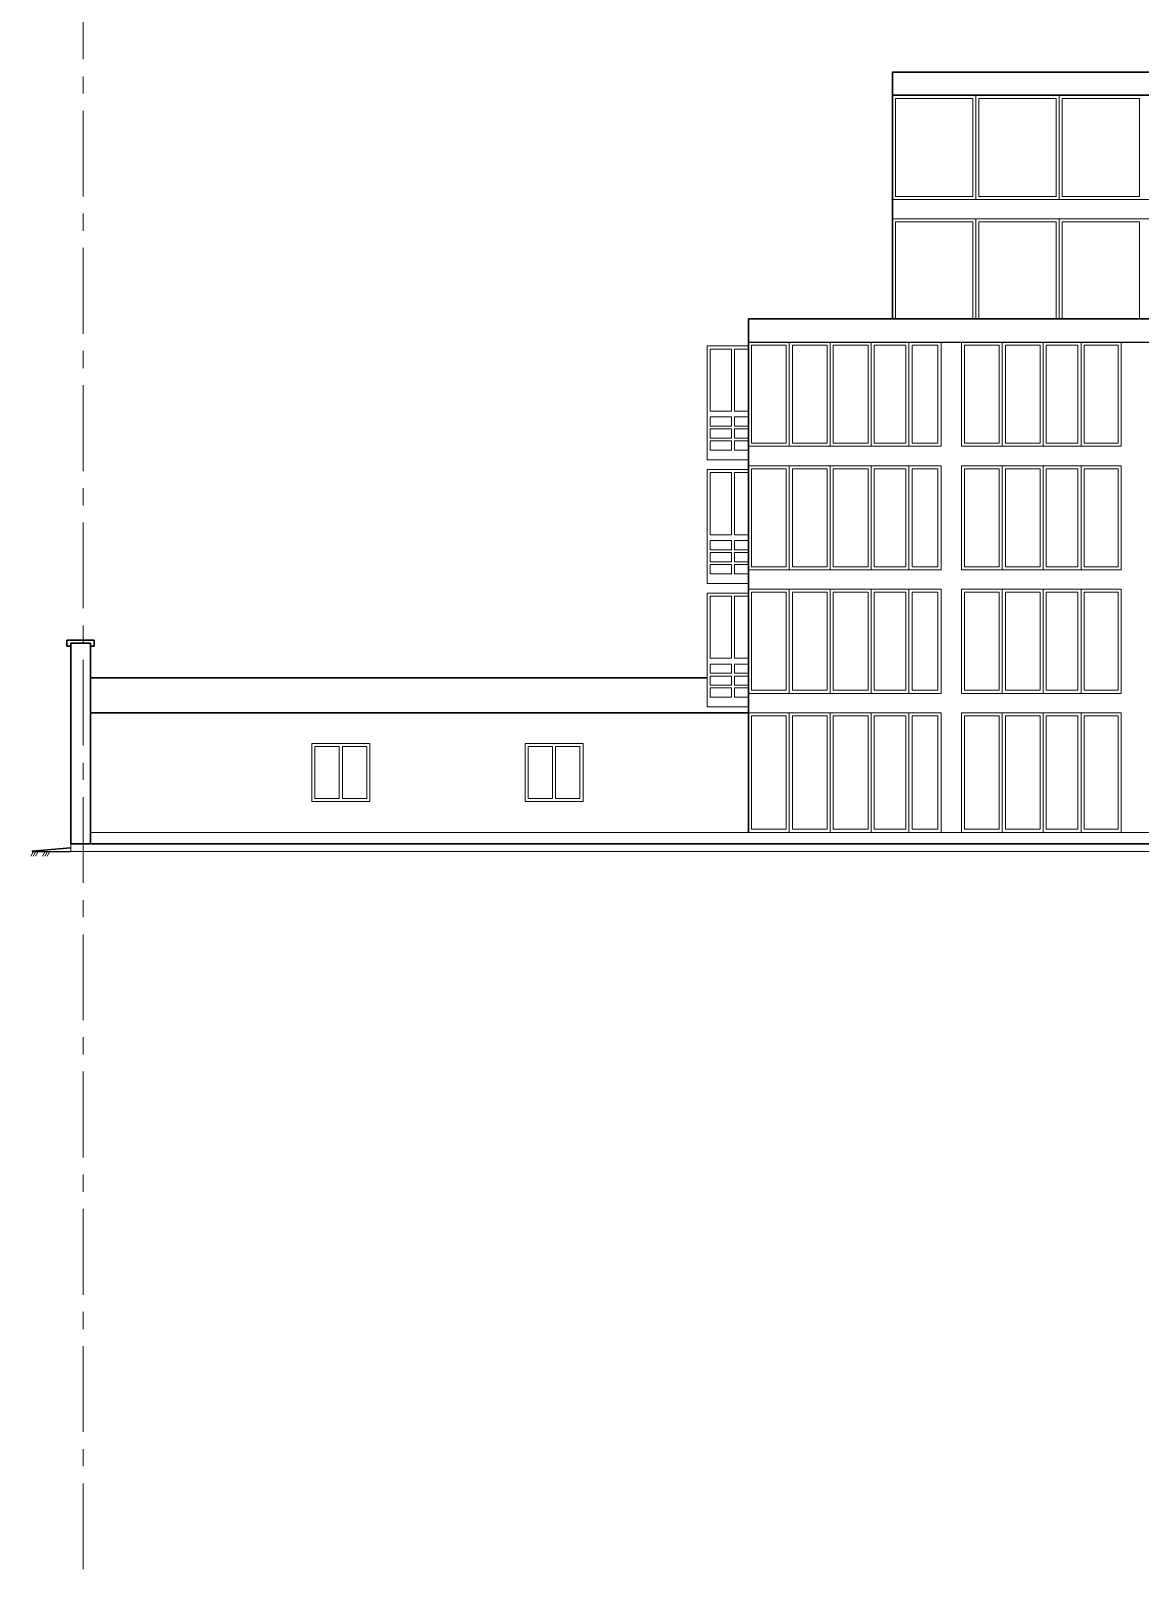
# Model space of a CAD drawing. Header units: millimetres. Extents: x -689206 to 4969298, y -1019800 to 703299.
# Drawn here: x 335094 to 363838, y -1005857 to -966004 of the extents above; entities that cross this region are included whole.
import ezdxf

# ---------------------------------------------------------------- set-up
doc = ezdxf.new("R2010")
doc.units = ezdxf.units.MM
doc.linetypes.add('осеваяX2', pattern=[101.6, 63.5, -12.7, 12.7, -12.7])
doc.layers.add('РАЗМЕРЫ', color=7, linetype='Continuous', lineweight=9)
doc.layers.add('разрез2-2', color=7, linetype='Continuous')

msp = doc.modelspace()

# ---------------------------------------------------------------- linework, layer by layer
at = {"layer": 'РАЗМЕРЫ', "linetype": 'осеваяX2', "lineweight": 5, "ltscale": 35}
msp.add_line((336455.2, -1005856.7), (336455.2, -956015.3), dxfattribs=at)
at = {"layer": 'РАЗМЕРЫ', "lineweight": 30, "ltscale": 35}
for p, q in [((357419.3, -973468.3), (357419.3, -967068.3)), ((357419.3, -967076), (388896.1, -967076)), ((357419.3, -967676), (388386.1, -967676)), ((353686.6, -974077.3), (353686.6, -973468.3)), ((353686.6, -973468.3), (380856.7, -973468.3)), ((353686.6, -974077.3), (380856.7, -974068.3)), ((353686.6, -986768.3), (353686.6, -974077.3)), ((336640.6, -981868.3), (336130.6, -981868.3)), ((336130.6, -981868.3), (336130.6, -982768.3)), ((336640.6, -982768.3), (336640.6, -981868.3)), ((336130.6, -982768.3), (336130.6, -987068.3)), ((336640.6, -982768.3), (336640.6, -987068.3)), ((352616.6, -982768.3), (336640.6, -982768.3)), ((336640.6, -983068.3), (336640.6, -982868.3)), ((336640.6, -986768.3), (336640.6, -983668.3)), ((336640.6, -983668.3), (353686.6, -983668.3)), ((394470.8, -987068.3), (336130.6, -987068.3))]:
    msp.add_line(p, q, dxfattribs=at)
at = {"layer": 'РАЗМЕРЫ', "lineweight": 5, "ltscale": 35}
for p, q in [((357419.3, -970376), (357419.3, -967676)), ((357419.3, -967676), (357940.5, -967676)), ((357499.3, -967756), (357499.3, -970296)), ((359499.3, -967756), (357499.3, -967756)), ((359499.3, -970296), (359499.3, -967756)), ((359499.3, -967756), (359499.3, -970268.3)), ((359499.3, -970296), (359499.3, -967756)), ((359579.3, -970376), (359579.3, -967676)), ((359579.3, -967756), (359579.3, -970268.3)), ((359659.3, -967756), (359659.3, -970296)), ((361659.5, -967756), (359659.3, -967756)), ((361659.5, -967756), (361659.5, -970268.3)), ((361659.5, -967756), (361659.5, -970268.3)), ((361659.5, -970296), (361659.5, -967756)), ((361739.5, -970376), (361739.5, -967676)), ((361739.5, -967756), (361739.5, -970268.3)), ((361819.5, -967756), (361819.5, -970296)), ((363819.5, -967756), (361819.5, -967756)), ((363819.5, -967756), (363819.5, -970296)), ((363819.5, -967756), (363819.5, -970296)), ((363819.5, -967756), (363819.5, -970296)), ((363819.5, -970296), (363819.5, -967756)), ((357419.3, -970376), (357419.3, -970296)), ((377092.4, -970376), (357419.3, -970376)), ((357499.3, -970296), (359499.3, -970296)), ((357499.3, -970296), (359499.3, -970296)), ((359659.3, -970296), (361659.5, -970296)), ((361819.5, -970296), (361870.8, -970296)), ((361819.5, -970296), (363819.5, -970296)), ((357419.3, -973468.3), (357419.5, -970876)), ((357419.5, -970876), (377092.4, -970876)), ((357499.5, -973468.3), (357499.5, -970956)), ((357499.5, -970956), (359499.5, -970956)), ((357499.5, -970956), (359499.5, -970956)), ((359499.5, -970956), (359499.5, -973468.3)), ((359499.5, -973468.3), (359499.5, -970956)), ((359579.5, -973468.3), (359579.5, -970876)), ((359579.5, -970956), (359579.5, -973468.3)), ((359659.5, -970956), (359659.5, -973468.3)), ((359659.5, -970956), (361659.5, -970956)), ((359659.5, -970956), (361659.5, -970956)), ((361659.5, -970956), (361659.5, -973468.3)), ((361659.5, -970956), (361659.5, -973468.3)), ((361659.5, -973468.3), (361659.5, -970956)), ((361739.5, -973468.3), (361739.5, -970876)), ((361739.5, -970956), (361739.5, -973468.3)), ((361819.5, -970956), (361819.5, -973468.3)), ((361819.5, -970956), (363819.5, -970956)), ((361819.5, -970956), (363819.5, -970956)), ((363819.5, -970956), (363819.5, -973468.3)), ((363819.5, -970956), (363819.5, -973468.3)), ((363819.5, -970956), (363819.5, -973468.3)), ((363819.5, -973468.3), (363819.5, -970956)), ((352616.6, -976868.3), (352616.6, -974168.3)), ((352616.6, -974168.3), (353686.6, -974168.3)), ((353245.9, -974248.3), (352696.6, -974248.3)), ((352696.6, -974248.3), (352696.6, -975858.3)), ((353245.9, -974248.3), (353245.9, -975858.3)), ((353686.6, -974248.3), (353325.9, -974248.3)), ((353325.9, -975858.3), (353325.9, -974248.3)), ((353686.6, -974168.3), (353436.6, -974168.3)), ((353766.6, -976688.3), (353766.6, -974148.3)), ((353766.6, -974148.3), (354666.6, -974148.3)), ((353766.6, -974148.3), (354666.6, -974148.3)), ((354666.6, -974148.3), (354666.6, -976688.3)), ((354746.6, -976688.3), (354746.6, -974068.3)), ((354746.6, -974068.3), (354746.6, -976768.3)), ((354826.6, -974148.3), (355726.6, -974148.3)), ((354826.6, -976688.3), (354826.6, -974148.3)), ((354826.6, -974148.3), (355726.6, -974148.3)), ((355726.6, -974148.3), (355726.6, -976688.3)), ((355726.6, -974148.3), (355726.6, -976688.3)), ((355806.6, -976688.3), (355806.6, -974068.3)), ((355886.6, -974148.3), (356786.6, -974148.3)), ((355886.6, -976688.3), (355886.6, -974148.3)), ((355886.6, -974148.3), (356786.6, -974148.3)), ((356786.6, -974148.3), (356786.6, -976688.3)), ((356786.6, -974148.3), (356786.6, -976688.3)), ((356866.6, -976688.3), (356866.6, -974068.3)), ((356866.6, -974068.3), (356866.6, -976768.3)), ((356946.6, -974148.3), (357766.6, -974148.3)), ((356946.6, -976688.3), (356946.6, -974148.3)), ((356946.6, -974148.3), (357766.6, -974148.3)), ((357419.5, -974076), (357419.5, -974076)), ((357766.6, -974148.3), (357766.6, -976688.3)), ((357766.6, -974148.3), (357766.6, -976688.3)), ((357766.6, -974148.3), (357766.6, -976688.3)), ((357846.6, -976688.3), (357846.6, -974068.3)), ((357846.6, -974068.3), (357846.6, -976768.3)), ((357846.6, -974148.3), (357846.6, -976688.3)), ((357926.6, -974148.3), (358597.6, -974148.3)), ((357926.6, -976688.3), (357926.6, -974148.3)), ((358597.6, -974148.3), (358597.6, -976688.3)), ((358677.6, -974068.3), (358677.6, -976768.3)), ((359203.8, -974075.5), (359203.8, -976768.3)), ((359283.8, -976688.3), (359283.8, -974148.3)), ((359283.8, -974148.3), (360183.8, -974148.3)), ((360183.8, -976688.3), (360183.8, -974148.3)), ((360263.8, -976768.3), (360263.8, -974068.3)), ((360263.8, -974068.3), (360263.8, -974148.3)), ((360263.8, -974148.3), (360263.8, -976768.3)), ((360343.8, -974148.3), (361243.8, -974148.3)), ((360343.8, -974148.3), (360343.8, -976688.3)), ((360343.8, -974148.3), (361243.8, -974148.3)), ((361243.8, -974148.3), (361243.8, -976688.3)), ((361243.8, -976688.3), (361243.8, -974148.3)), ((361323.8, -976768.3), (361323.8, -974068.3)), ((361323.8, -974148.3), (361323.8, -976768.3)), ((361403.8, -974148.3), (362223.8, -974148.3)), ((361403.8, -974148.3), (361403.8, -976688.3)), ((361403.8, -974148.3), (362223.8, -974148.3)), ((362223.8, -974148.3), (362223.8, -976688.3)), ((362223.8, -976688.3), (362223.8, -974148.3)), ((362303.8, -976768.3), (362303.8, -974068.3)), ((362303.8, -974148.3), (362303.8, -976688.3)), ((362303.8, -974148.3), (362303.8, -976768.3)), ((362383.8, -974148.3), (363266.7, -974148.3)), ((362383.8, -974148.3), (362383.8, -976688.3)), ((363266.7, -974148.3), (363266.7, -976688.3)), ((363346.9, -974074.1), (363346.9, -976768.3)), ((352696.6, -975858.3), (353245.9, -975858.3)), ((353325.9, -975858.3), (353686.6, -975858.3)), ((352696.6, -976008.3), (352696.6, -976248.3)), ((353245.9, -976008.3), (352696.6, -976008.3)), ((353245.9, -976248.3), (352696.6, -976248.3)), ((352696.6, -976318.3), (352696.6, -976558.3)), ((352696.6, -976318.3), (353245.9, -976318.3)), ((353245.9, -976008.3), (353245.9, -976248.3)), ((353245.9, -976318.3), (353245.9, -976558.3)), ((353686.6, -976008.3), (353325.9, -976008.3)), ((353325.9, -976248.3), (353325.9, -976008.3)), ((353686.6, -976248.3), (353325.9, -976248.3)), ((353325.9, -976318.3), (353686.6, -976318.3)), ((353325.9, -976558.3), (353325.9, -976318.3)), ((353245.9, -976558.3), (352696.6, -976558.3)), ((352696.6, -976628.3), (352696.6, -976868.3)), ((352696.6, -976628.3), (353245.9, -976628.3)), ((353245.9, -976628.3), (353245.9, -976868.3)), ((353686.6, -976558.3), (353325.9, -976558.3)), ((353325.9, -976628.3), (353686.6, -976628.3)), ((353325.9, -976868.3), (353325.9, -976628.3)), ((353686.6, -977268.3), (353686.6, -976768.3)), ((358677.6, -976768.3), (353686.6, -976768.3)), ((354666.6, -976688.3), (353766.6, -976688.3)), ((354746.6, -976768.3), (354746.6, -976688.3)), ((355726.6, -976688.3), (354826.6, -976688.3)), ((355806.6, -976688.3), (355806.6, -976768.3)), ((356786.6, -976688.3), (355886.6, -976688.3)), ((357766.6, -976688.3), (356946.6, -976688.3)), ((358597.6, -976688.3), (357926.6, -976688.3)), ((363346.9, -976768.3), (359203.8, -976768.3)), ((360183.8, -976688.3), (359283.8, -976688.3)), ((359283.8, -976688.3), (360183.8, -976688.3)), ((361243.8, -976688.3), (360343.8, -976688.3)), ((362223.8, -976688.3), (361403.8, -976688.3)), ((363266.7, -976688.3), (362383.8, -976688.3)), ((352616.6, -977118.3), (352616.6, -976868.3)), ((352616.6, -977118.3), (353686.6, -977118.3)), ((352696.6, -976868.3), (353245.9, -976868.3)), ((353325.9, -976868.3), (353686.6, -976868.3)), ((352616.6, -980068.3), (352616.6, -977368.3)), ((352616.6, -977368.3), (353686.6, -977368.3)), ((353245.9, -977448.3), (352696.6, -977448.3)), ((352696.6, -977448.3), (352696.6, -979058.3)), ((353245.9, -977448.3), (353245.9, -979058.3)), ((353686.6, -977448.3), (353325.9, -977448.3)), ((353325.9, -979058.3), (353325.9, -977448.3)), ((353686.6, -977368.3), (353436.6, -977368.3)), ((358677.6, -977270.4), (353686.6, -977270.4)), ((353766.6, -979888.3), (353766.6, -977348.3)), ((353766.6, -977348.3), (354666.6, -977348.3)), ((353766.6, -977348.3), (354666.6, -977348.3)), ((354666.6, -977348.3), (354666.6, -979888.3)), ((354746.6, -979888.3), (354746.6, -977268.3)), ((354746.6, -977268.3), (354746.6, -979968.3)), ((354826.6, -977348.3), (355726.6, -977348.3)), ((354826.6, -979888.3), (354826.6, -977348.3)), ((354826.6, -977348.3), (355726.6, -977348.3)), ((355726.6, -977348.3), (355726.6, -979888.3)), ((355726.6, -977348.3), (355726.6, -979888.3)), ((355806.6, -979888.3), (355806.6, -977268.3)), ((355886.6, -977348.3), (356786.6, -977348.3)), ((355886.6, -979888.3), (355886.6, -977348.3)), ((355886.6, -977348.3), (356786.6, -977348.3)), ((356786.6, -977348.3), (356786.6, -979888.3)), ((356786.6, -977348.3), (356786.6, -979888.3)), ((356866.6, -979888.3), (356866.6, -977268.3)), ((356866.6, -977268.3), (356866.6, -979968.3)), ((356946.6, -977348.3), (357766.6, -977348.3)), ((356946.6, -979888.3), (356946.6, -977348.3)), ((356946.6, -977348.3), (357766.6, -977348.3)), ((357766.6, -977348.3), (357766.6, -979888.3)), ((357766.6, -977348.3), (357766.6, -979888.3)), ((357766.6, -977348.3), (357766.6, -979888.3)), ((357846.6, -979888.3), (357846.6, -977268.3)), ((357846.6, -977268.3), (357846.6, -979968.3)), ((357846.6, -977348.3), (357846.6, -979888.3)), ((357926.6, -977348.3), (358597.6, -977348.3)), ((357926.6, -979888.3), (357926.6, -977348.3)), ((358597.6, -977348.3), (358597.6, -979888.3)), ((358677.6, -977270.4), (358677.6, -979968.3)), ((363346.9, -977270.4), (359203.8, -977270.4)), ((359203.8, -977270.4), (359203.8, -979968.3)), ((359203.8, -977270.4), (363346.9, -977270.4)), ((359203.8, -979968.3), (359203.8, -977270.4)), ((359283.8, -979888.3), (359283.8, -977348.3)), ((359283.8, -977348.3), (360183.8, -977348.3)), ((360183.8, -979888.3), (360183.8, -977348.3)), ((360263.8, -979968.3), (360263.8, -977268.3)), ((360263.8, -977268.3), (360263.8, -977348.3)), ((360263.8, -977348.3), (360263.8, -979968.3)), ((360343.8, -977348.3), (361243.8, -977348.3)), ((360343.8, -977348.3), (360343.8, -979888.3)), ((360343.8, -977348.3), (361243.8, -977348.3)), ((361243.8, -977348.3), (361243.8, -979888.3)), ((361243.8, -979888.3), (361243.8, -977348.3)), ((361323.8, -979968.3), (361323.8, -977268.3)), ((361323.8, -977348.3), (361323.8, -979968.3)), ((361403.8, -977348.3), (362223.8, -977348.3)), ((361403.8, -977348.3), (361403.8, -979888.3)), ((361403.8, -977348.3), (362223.8, -977348.3)), ((362223.8, -977348.3), (362223.8, -979888.3)), ((362223.8, -979888.3), (362223.8, -977348.3)), ((362303.8, -979968.3), (362303.8, -977268.3)), ((362303.8, -977348.3), (362303.8, -979888.3)), ((362303.8, -977348.3), (362303.8, -979968.3)), ((362383.8, -977348.3), (363266.7, -977348.3)), ((362383.8, -977348.3), (362383.8, -979888.3)), ((363266.7, -977348.3), (363266.7, -979888.3)), ((363346.9, -977270.4), (363346.9, -979968.3)), ((363346.9, -977270.4), (363346.9, -979968.3)), ((352696.6, -979058.3), (353245.9, -979058.3)), ((353325.9, -979058.3), (353686.6, -979058.3)), ((352696.6, -979208.3), (352696.6, -979448.3)), ((353245.9, -979208.3), (352696.6, -979208.3)), ((353245.9, -979448.3), (352696.6, -979448.3)), ((352696.6, -979518.3), (352696.6, -979758.3)), ((352696.6, -979518.3), (353245.9, -979518.3)), ((353245.9, -979208.3), (353245.9, -979448.3)), ((353245.9, -979518.3), (353245.9, -979758.3)), ((353686.6, -979208.3), (353325.9, -979208.3)), ((353325.9, -979448.3), (353325.9, -979208.3)), ((353686.6, -979448.3), (353325.9, -979448.3)), ((353325.9, -979518.3), (353686.6, -979518.3)), ((353325.9, -979758.3), (353325.9, -979518.3)), ((353245.9, -979758.3), (352696.6, -979758.3)), ((352696.6, -979828.3), (352696.6, -980068.3)), ((352696.6, -979828.3), (353245.9, -979828.3)), ((353245.9, -979828.3), (353245.9, -980068.3)), ((353686.6, -979758.3), (353325.9, -979758.3)), ((353325.9, -979828.3), (353686.6, -979828.3)), ((353325.9, -980068.3), (353325.9, -979828.3)), ((353686.6, -980468.3), (353686.6, -979968.3)), ((358677.6, -979968.3), (353686.6, -979968.3)), ((354666.6, -979888.3), (353766.6, -979888.3)), ((354746.6, -979968.3), (354746.6, -979888.3)), ((355726.6, -979888.3), (354826.6, -979888.3)), ((355806.6, -979888.3), (355806.6, -979968.3)), ((356786.6, -979888.3), (355886.6, -979888.3)), ((357766.6, -979888.3), (356946.6, -979888.3)), ((358597.6, -979888.3), (357926.6, -979888.3)), ((363346.9, -979968.3), (359203.8, -979968.3)), ((363346.9, -979968.3), (359203.8, -979968.3)), ((360183.8, -979888.3), (359283.8, -979888.3)), ((359283.8, -979888.3), (360183.8, -979888.3)), ((361243.8, -979888.3), (360343.8, -979888.3)), ((362223.8, -979888.3), (361403.8, -979888.3)), ((363266.7, -979888.3), (362383.8, -979888.3)), ((352616.6, -980318.3), (352616.6, -980068.3)), ((352616.6, -980318.3), (353686.6, -980318.3)), ((352696.6, -980068.3), (353245.9, -980068.3)), ((353325.9, -980068.3), (353686.6, -980068.3)), ((352616.6, -983268.3), (352616.6, -980568.3)), ((352616.6, -980568.3), (353686.6, -980568.3)), ((353245.9, -980648.3), (352696.6, -980648.3)), ((352696.6, -980648.3), (352696.6, -982258.3)), ((353245.9, -980648.3), (353245.9, -982258.3)), ((353686.6, -980648.3), (353325.9, -980648.3)), ((353325.9, -982258.3), (353325.9, -980648.3)), ((353686.6, -980568.3), (353436.6, -980568.3)), ((358677.6, -980468.3), (353686.6, -980468.3)), ((353766.6, -983088.3), (353766.6, -980548.3)), ((353766.6, -980548.3), (354666.6, -980548.3)), ((353766.6, -980548.3), (354666.6, -980548.3)), ((354666.6, -980548.3), (354666.6, -983088.3)), ((354746.6, -983088.3), (354746.6, -980468.3)), ((354746.6, -980468.3), (354746.6, -983168.3)), ((354826.6, -983088.3), (354826.6, -980548.3)), ((354826.6, -980548.3), (355726.6, -980548.3)), ((354826.6, -980548.3), (355726.6, -980548.3)), ((355726.6, -980548.3), (355726.6, -983088.3)), ((355726.6, -980548.3), (355726.6, -983088.3)), ((355806.6, -983088.3), (355806.6, -980468.3)), ((355886.6, -983088.3), (355886.6, -980548.3)), ((355886.6, -980548.3), (356786.6, -980548.3)), ((355886.6, -980548.3), (356786.6, -980548.3)), ((356786.6, -980548.3), (356786.6, -983088.3)), ((356786.6, -980548.3), (356786.6, -983088.3)), ((356866.6, -983088.3), (356866.6, -980468.3)), ((356866.6, -980468.3), (356866.6, -983168.3)), ((356946.6, -983088.3), (356946.6, -980548.3)), ((356946.6, -980548.3), (357766.6, -980548.3)), ((356946.6, -980548.3), (357766.6, -980548.3)), ((357766.6, -980548.3), (357766.6, -983088.3)), ((357766.6, -980548.3), (357766.6, -983088.3)), ((357766.6, -980548.3), (357766.6, -983088.3)), ((357846.6, -983088.3), (357846.6, -980468.3)), ((357846.6, -980468.3), (357846.6, -983168.3)), ((357846.6, -980548.3), (357846.6, -983088.3)), ((357926.6, -983088.3), (357926.6, -980548.3)), ((357926.6, -980548.3), (358597.6, -980548.3)), ((358597.6, -980548.3), (358597.6, -983088.3)), ((358677.6, -980468.3), (358677.6, -983168.3)), ((359203.8, -980468.3), (359283.8, -980468.3)), ((359203.8, -980468.3), (359283.8, -980468.3)), ((363346.9, -980468.3), (359203.8, -980468.3)), ((359203.8, -980468.3), (359203.8, -983168.3)), ((359283.8, -980548.3), (359283.8, -983088.3)), ((359283.8, -983088.3), (359283.8, -980548.3)), ((359283.8, -980548.3), (360183.8, -980548.3)), ((360183.8, -980548.3), (359283.8, -980548.3)), ((360183.8, -983088.3), (360183.8, -980548.3)), ((360263.8, -983168.3), (360263.8, -980468.3)), ((360263.8, -980468.3), (360263.8, -980548.3)), ((360263.8, -980548.3), (360263.8, -983168.3)), ((360343.8, -980548.3), (361243.8, -980548.3)), ((360343.8, -980548.3), (360343.8, -983088.3)), ((360343.8, -980548.3), (361243.8, -980548.3)), ((361243.8, -980548.3), (360343.8, -980548.3)), ((361243.8, -980548.3), (361243.8, -983088.3)), ((361243.8, -983088.3), (361243.8, -980548.3)), ((361323.8, -983168.3), (361323.8, -980468.3)), ((361323.8, -980548.3), (361323.8, -983168.3)), ((361403.8, -980548.3), (362223.8, -980548.3)), ((361403.8, -980548.3), (361403.8, -983088.3)), ((361403.8, -980548.3), (362223.8, -980548.3)), ((362223.8, -980548.3), (361403.8, -980548.3)), ((362223.8, -980548.3), (362223.8, -983088.3)), ((362223.8, -983088.3), (362223.8, -980548.3)), ((362303.8, -983168.3), (362303.8, -980468.3)), ((362303.8, -980548.3), (362303.8, -983088.3)), ((362303.8, -980548.3), (362303.8, -983168.3)), ((363266.9, -980548.3), (362383.8, -980548.3)), ((362383.8, -980548.3), (363266.7, -980548.3)), ((362383.8, -980548.3), (362383.8, -983088.3)), ((363266.7, -980548.3), (363266.7, -983088.3)), ((363266.9, -983088.3), (363266.9, -980548.3)), ((363346.9, -980468.3), (363346.9, -983168.3)), ((352696.6, -982258.3), (353245.9, -982258.3)), ((353325.9, -982258.3), (353686.6, -982258.3)), ((352696.6, -982408.3), (352696.6, -982648.3)), ((353245.9, -982408.3), (352696.6, -982408.3)), ((353245.9, -982648.3), (352696.6, -982648.3)), ((352696.6, -982718.3), (352696.6, -982958.3)), ((352696.6, -982718.3), (353245.9, -982718.3)), ((353245.9, -982408.3), (353245.9, -982648.3)), ((353245.9, -982718.3), (353245.9, -982958.3)), ((353686.6, -982408.3), (353325.9, -982408.3)), ((353325.9, -982648.3), (353325.9, -982408.3)), ((353686.6, -982648.3), (353325.9, -982648.3)), ((353325.9, -982718.3), (353686.6, -982718.3)), ((353325.9, -982958.3), (353325.9, -982718.3)), ((353245.9, -982958.3), (352696.6, -982958.3)), ((352696.6, -983028.3), (352696.6, -983268.3)), ((352696.6, -983028.3), (353245.9, -983028.3)), ((353245.9, -983028.3), (353245.9, -983268.3)), ((353686.6, -982958.3), (353325.9, -982958.3)), ((353325.9, -983028.3), (353686.6, -983028.3)), ((353325.9, -983268.3), (353325.9, -983028.3)), ((354666.6, -983088.3), (353766.6, -983088.3)), ((354746.6, -983168.3), (354746.6, -983088.3)), ((355726.6, -983088.3), (354826.6, -983088.3)), ((355806.6, -983088.3), (355806.6, -983168.3)), ((356786.6, -983088.3), (355886.6, -983088.3)), ((357766.6, -983088.3), (356946.6, -983088.3)), ((358597.6, -983088.3), (357926.6, -983088.3)), ((359283.8, -983088.3), (360183.8, -983088.3)), ((360183.8, -983088.3), (359283.8, -983088.3)), ((359283.8, -983088.3), (360183.8, -983088.3)), ((361243.8, -983088.3), (360343.8, -983088.3)), ((360343.8, -983088.3), (361243.8, -983088.3)), ((362223.8, -983088.3), (361403.8, -983088.3)), ((361403.8, -983088.3), (362223.8, -983088.3)), ((363266.7, -983088.3), (362383.8, -983088.3)), ((362383.8, -983088.3), (363266.9, -983088.3)), ((352616.6, -983518.3), (352616.6, -983268.3)), ((352616.6, -983518.3), (353686.6, -983518.3)), ((352696.6, -983268.3), (353245.9, -983268.3)), ((353325.9, -983268.3), (353686.6, -983268.3)), ((353686.6, -983168.3), (353766.6, -983168.3)), ((358677.6, -983168.3), (353686.6, -983168.3)), ((363346.9, -983168.3), (359203.8, -983168.3)), ((353686.6, -983668.3), (353686.6, -983748.3)), ((353686.6, -983668.3), (358677.6, -983668.3)), ((353766.6, -986688.3), (353766.6, -983748.3)), ((353766.6, -983748.3), (354666.6, -983748.3)), ((354666.6, -983748.3), (354666.6, -986688.3)), ((354746.6, -983668.3), (354746.6, -986768.3)), ((354826.6, -986688.3), (354826.6, -983748.3)), ((354826.6, -983748.3), (355726.6, -983748.3)), ((355726.6, -983748.3), (355726.6, -986688.3)), ((355806.6, -986688.3), (355806.6, -983668.3)), ((355886.6, -986688.3), (355886.6, -983748.3)), ((355886.6, -983748.3), (356786.6, -983748.3)), ((356786.6, -983748.3), (356786.6, -986688.3)), ((356866.6, -983668.3), (356866.6, -986768.3)), ((356946.6, -986688.3), (356946.6, -983748.3)), ((356946.6, -983748.3), (357766.6, -983748.3)), ((357766.6, -983748.3), (357766.6, -986688.3)), ((357846.6, -983668.3), (357846.6, -986768.3)), ((357926.6, -986688.3), (357926.6, -983748.3)), ((357926.6, -983748.3), (358597.6, -983748.3)), ((358597.6, -983748.3), (358597.6, -986688.3)), ((358677.6, -983668.3), (358677.6, -986768.3)), ((359203.8, -983668.3), (359203.8, -983748.3)), ((359203.8, -983668.3), (359203.8, -986768.3)), ((359203.8, -983668.3), (363346.9, -983668.3)), ((359283.8, -986688.3), (359283.8, -983748.3)), ((359283.8, -983748.3), (360183.8, -983748.3)), ((360183.8, -986688.3), (360183.8, -983748.3)), ((360263.8, -986768.3), (360263.8, -983668.3)), ((360343.8, -983748.3), (360343.8, -986688.3)), ((360343.8, -983748.3), (361243.8, -983748.3)), ((361243.8, -986688.3), (361243.8, -983748.3)), ((361323.8, -986768.3), (361323.8, -983668.3)), ((361403.8, -983748.3), (361403.8, -986688.3)), ((361403.8, -983748.3), (362223.8, -983748.3)), ((362223.8, -986688.3), (362223.8, -983748.3)), ((362303.8, -986768.3), (362303.8, -983668.3)), ((362383.8, -983748.3), (362383.8, -986688.3)), ((362383.8, -983748.3), (363266.7, -983748.3)), ((363266.7, -983748.3), (363266.7, -986688.3)), ((363346.9, -983668.3), (363346.9, -986768.3)), ((354746.6, -986688.3), (354746.6, -984068.3)), ((355726.6, -984148.3), (355726.6, -986688.3)), ((356786.6, -984148.3), (356786.6, -986688.3)), ((356866.6, -986688.3), (356866.6, -984068.3)), ((357766.6, -984148.3), (357766.6, -986688.3)), ((357766.6, -984148.3), (357766.6, -986688.3)), ((357846.6, -986688.3), (357846.6, -984068.3)), ((357846.6, -984148.3), (357846.6, -986688.3)), ((359283.8, -984148.3), (359283.8, -986688.3)), ((360263.8, -984068.3), (360263.8, -984148.3)), ((360263.8, -984148.3), (360263.8, -986768.3)), ((361243.8, -984148.3), (361243.8, -986688.3)), ((361323.8, -984148.3), (361323.8, -986768.3)), ((362223.8, -984148.3), (362223.8, -986688.3)), ((362303.8, -984148.3), (362303.8, -986688.3)), ((362303.8, -984148.3), (362303.8, -986768.3)), ((363266.9, -986688.3), (363266.9, -984148.3)), ((343877.3, -984468.3), (342377.3, -984468.3)), ((342377.3, -984468.3), (342377.3, -985968.3)), ((342377.3, -984468.3), (342377.3, -985968.3)), ((343877.3, -984468.3), (342377.3, -984468.3)), ((342377.3, -984468.3), (342457.3, -984468.3)), ((342457.3, -984548.3), (342457.3, -985888.3)), ((342457.3, -984548.3), (343087.3, -984548.3)), ((343087.3, -984548.3), (343087.3, -985888.3)), ((343167.3, -984548.3), (343797.3, -984548.3)), ((343167.3, -985888.3), (343167.3, -984548.3)), ((343797.3, -984548.3), (343797.3, -985888.3)), ((343877.3, -985968.3), (343877.3, -984468.3)), ((343877.3, -985968.3), (343877.3, -984468.3)), ((347902.5, -984468.3), (347902.5, -985968.3)), ((349402.5, -984468.3), (347902.5, -984468.3)), ((347902.5, -984468.3), (347982.5, -984468.3)), ((347982.5, -984548.3), (347982.5, -985888.3)), ((347982.5, -984548.3), (348612.5, -984548.3)), ((348612.5, -984548.3), (348612.5, -985888.3)), ((348692.5, -985888.3), (348692.5, -984548.3)), ((348692.5, -984548.3), (349322.5, -984548.3)), ((349322.5, -984548.3), (349322.5, -985888.3)), ((349402.5, -985968.3), (349402.5, -984468.3)), ((342377.3, -985968.3), (342377.3, -985888.3)), ((342457.3, -985888.3), (343087.3, -985888.3)), ((343167.3, -985888.3), (343797.3, -985888.3)), ((347902.5, -985968.3), (347902.5, -985888.3)), ((347982.5, -985888.3), (348612.5, -985888.3)), ((348692.5, -985888.3), (349322.5, -985888.3)), ((342377.3, -985968.3), (343820.7, -985968.3)), ((342377.3, -985968.3), (343877.3, -985968.3)), ((342377.3, -985968.3), (343877.3, -985968.3)), ((347902.5, -985968.3), (349402.5, -985968.3)), ((354666.6, -986688.3), (353766.6, -986688.3)), ((354746.6, -986768.3), (354746.6, -986688.3)), ((355726.6, -986688.3), (354826.6, -986688.3)), ((355806.6, -986688.3), (355806.6, -986768.3)), ((356786.6, -986688.3), (355886.6, -986688.3)), ((357766.6, -986688.3), (356946.6, -986688.3)), ((358597.6, -986688.3), (357926.6, -986688.3)), ((359283.8, -986688.3), (360183.8, -986688.3)), ((360183.8, -986688.3), (359283.8, -986688.3)), ((359283.8, -986688.3), (360183.8, -986688.3)), ((360343.8, -986688.3), (361243.8, -986688.3)), ((361243.8, -986688.3), (360343.8, -986688.3)), ((361403.8, -986688.3), (362223.8, -986688.3)), ((362223.8, -986688.3), (361403.8, -986688.3)), ((362383.8, -986688.3), (363266.9, -986688.3)), ((363266.7, -986688.3), (362383.8, -986688.3)), ((336130.6, -987068.3), (336130.6, -987268.3)), ((336130.6, -987268.3), (394175.6, -987268.3))]:
    msp.add_line(p, q, dxfattribs=at)
at = {"layer": 'РАЗМЕРЫ', "lineweight": 9, "ltscale": 35}
for p, q in [((353686.6, -974077.3), (353686.6, -982768.3)), ((336640.6, -982768.3), (336640.6, -983768.3)), ((404213, -986768.3), (336640.6, -986768.3)), ((342457.3, -986768.3), (342377.3, -986768.3)), ((343537.3, -986768.3), (343457.3, -986768.3)), ((344617.3, -986768.3), (344537.3, -986768.3)), ((345697.3, -986768.3), (345617.3, -986768.3))]:
    msp.add_line(p, q, dxfattribs=at)
at = {"layer": 'РАЗМЕРЫ', "linetype": 'ByBlock', "lineweight": 30, "ltscale": 35}
for p, q in [((336130.6, -981793.3), (336030.6, -981793.3)), ((336030.6, -981793.3), (336030.6, -981943.3)), ((336030.6, -981943.3), (336130.6, -981943.3)), ((336740.6, -981793.3), (336130.6, -981793.3)), ((336640.6, -981943.3), (336740.6, -981943.3)), ((336740.6, -981868.3), (336740.6, -981793.3)), ((336740.6, -981943.3), (336740.6, -981868.3))]:
    msp.add_line(p, q, dxfattribs=at)
at = {"layer": 'разрез2-2'}
for p, q in [((335130.6, -987248.3), (336130.6, -987160.1)), ((336130.6, -987180.1), (335130.6, -987268.3)), ((335130.6, -987248.3), (335130.6, -987268.3)), ((335130.6, -987268.3), (336130.6, -987268.3))]:
    msp.add_line(p, q, dxfattribs=at)
at = {"layer": 'разрез2-2', "lineweight": 15}
for points in [[(335163.9, -987268.3), (335094.3, -987387.6)], [(335223.6, -987268.3), (335155.2, -987387.6)], [(335284.5, -987268.3), (335214.9, -987387.6)], [(335464.7, -987268.3), (335395.1, -987387.6)], [(335524.4, -987268.3), (335456, -987387.6)], [(335585.3, -987268.3), (335515.7, -987387.6)]]:
    msp.add_lwpolyline(points, dxfattribs=at)

doc.saveas('drawing.dxf')
